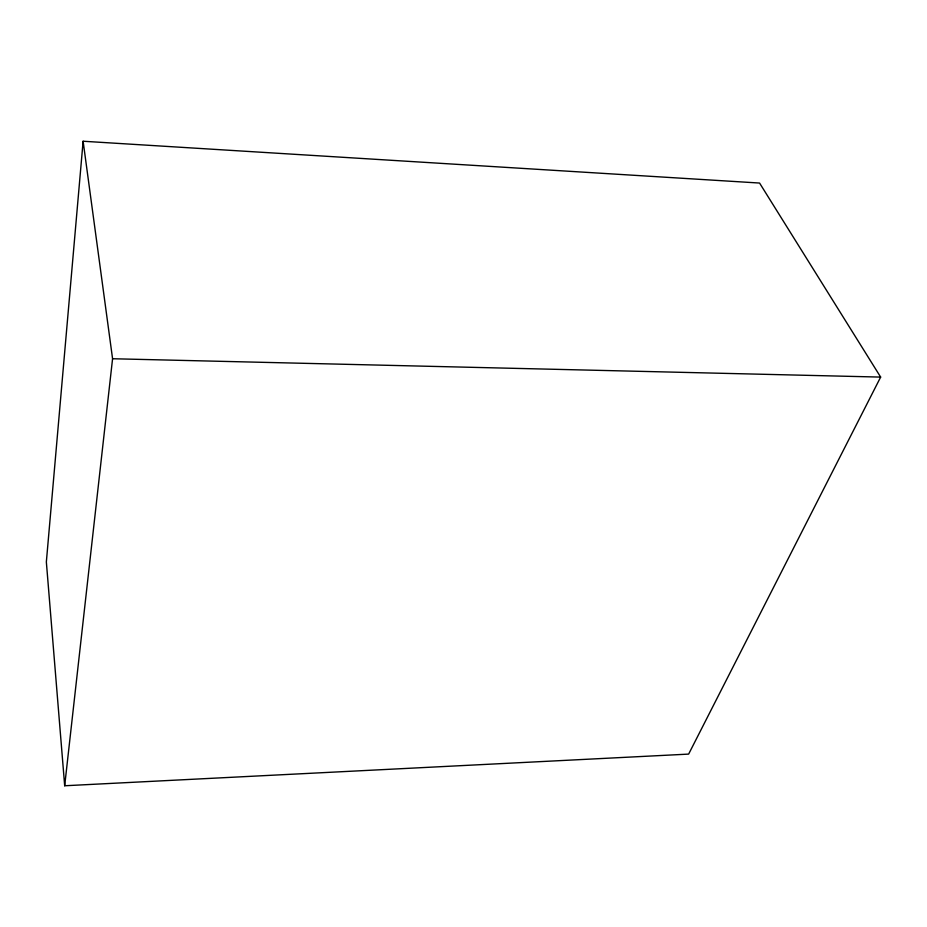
<?xml version="1.0" encoding="UTF-8"?>
<svg xmlns="http://www.w3.org/2000/svg" width="927" height="927" viewBox="0 0 927 927"><rect width="100%" height="100%" fill="white"/><g stroke="black" fill="none" stroke-linecap="round" stroke-linejoin="round"><path stroke-width="1.39" d="M83.117 141.24L46.35 561.959L64.681 785.76L688.645 754.103L880.65 377.092L759.572 183.048L83.117 141.24L112.573 358.737L64.681 785.76M112.573 358.737L880.65 377.092"/></g></svg>
